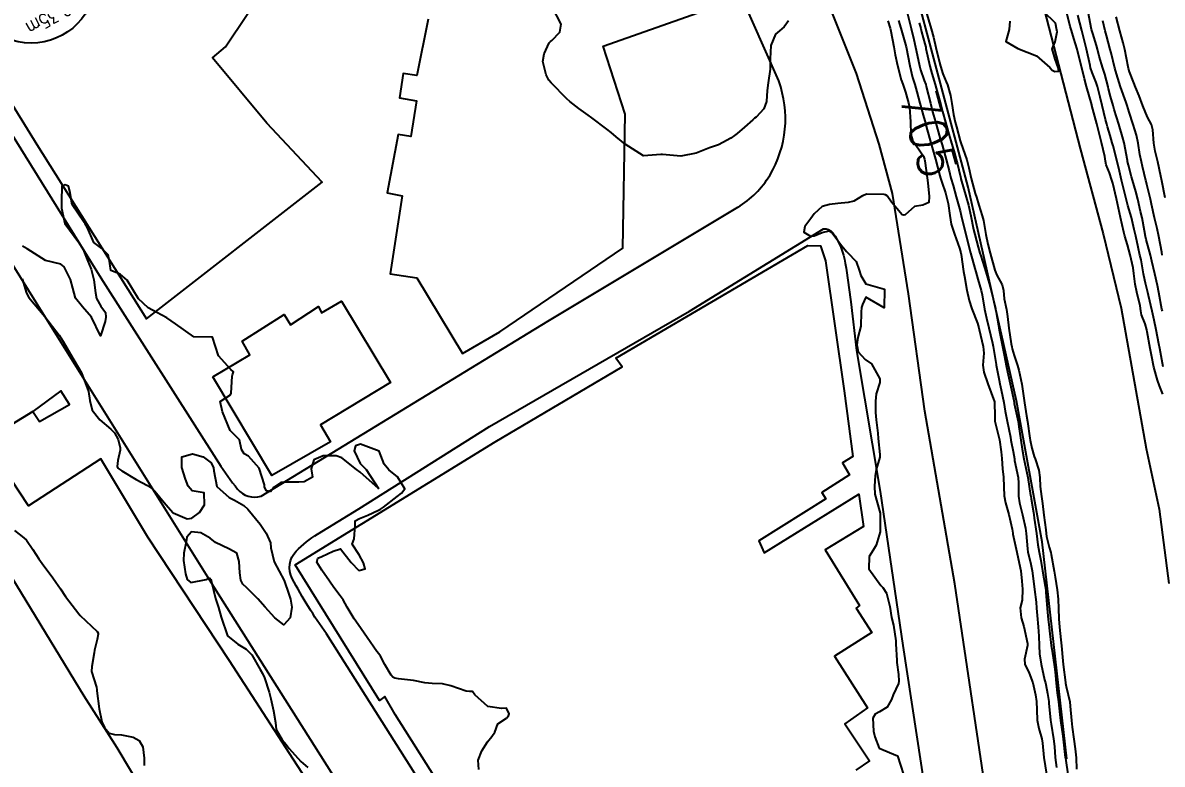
# Model space of a CAD drawing. Header units: metres. Extents: x 298520 to 308411, y 7433745 to 7450750.
# Drawn here: x 307712.2 to 307834.4, y 7434444 to 7434523.5 of the extents above; entities that cross this region are included whole.
import ezdxf
from ezdxf.enums import TextEntityAlignment as Align

# ---------------------------------------------------------------- set-up
doc = ezdxf.new("R2010")
doc.units = ezdxf.units.M
doc.header["$LTSCALE"] = 10
doc.linetypes.add('CONTINUO', pattern=[0])
for name, color, linetype in [('Cotas', 45, 'Continuous'), ('Curvas de Nivel 1m', 11, 'Continuous'), ('Curvas de Nivel 5m', 15, 'Continuous'), ('Edificações', 30, 'Continuous'), ('Hidrografia', 140, 'Continuous'), ('TEXTO', 45, 'Continuous'), ('Vias Primárias', 230, 'Continuous')]:
    doc.layers.add(name, color=color, linetype=linetype)
doc.styles.add('ROMANS', font='romans', dxfattribs={"height": 0.2})
doc.styles.add('Style-STANDARD', font='STANDARD.shx')

msp = doc.modelspace()

# ---------------------------------------------------------------- linework, layer by layer
at = {"layer": 'Curvas de Nivel 1m', "flags": 128}
for points, elevation in [([(307794.31, 7434523.69), (307793.83, 7434523.05), (307793.35, 7434522.64), (307792.93, 7434522.26), (307792.4, 7434521.07), (307792.33, 7434519.64), (307792.36, 7434519.07), (307792.33, 7434518.51), (307792.12, 7434517.07), (307792.04, 7434516.25), (307791.96, 7434515.07), (307791.65, 7434514.27), (307790.83, 7434513.39), (307790.67, 7434513.25), (307790.49, 7434513.09), (307789.6, 7434512.31), (307788.81, 7434511.63), (307788.52, 7434511.4), (307788.11, 7434511.12), (307787.28, 7434510.64), (307786.79, 7434510.41), (307785.84, 7434510.09), (307784.78, 7434509.65), (307784.42, 7434509.52), (307782.77, 7434509.18), (307780.78, 7434509.38), (307780.61, 7434509.38), (307778.77, 7434509.23), (307776.79, 7434510.48), (307775.84, 7434511.26), (307775.28, 7434511.74), (307774.81, 7434512.1), (307773.21, 7434513.3), (307772.83, 7434513.58), (307771.83, 7434514.32), (307770.85, 7434515.06), (307770.54, 7434515.33), (307768.87, 7434517.04), (307768.62, 7434517.35), (307768.32, 7434517.92), (307767.95, 7434519.36), (307768.11, 7434520.15), (307768.65, 7434521.35), (307768.78, 7434521.5), (307768.93, 7434521.61), (307769.8, 7434522.48), (307769.93, 7434523.34), (307768.97, 7434525.21)], 707), ([(307806.97, 7434524.9), (307807.46, 7434522.89), (307807.75, 7434521.71), (307807.95, 7434520.88), (307808.21, 7434519.57), (307808.35, 7434518.88), (307808.46, 7434518.45), (307808.88, 7434517.29), (307809.03, 7434516.87), (307809.09, 7434516.65), (307809.53, 7434514.86), (307809.77, 7434513.93), (307810.07, 7434512.86), (307810.59, 7434511.06), (307810.66, 7434510.85), (307810.8, 7434510.39), (307811.23, 7434508.84), (307811.53, 7434507.61), (307811.72, 7434506.84), (307811.96, 7434506.05), (307812.31, 7434504.83), (307812.71, 7434503.32), (307812.84, 7434502.82), (307812.88, 7434502.64), (307813.34, 7434500.81), (307813.56, 7434499.92), (307813.84, 7434498.81), (307814.3, 7434497.14), (307814.39, 7434496.8), (307814.62, 7434496.01), (307814.97, 7434494.8), (307815.08, 7434494.32), (307815.35, 7434492.79), (307815.55, 7434491.82), (307815.79, 7434490.79), (307816.19, 7434489.13), (307816.27, 7434488.78), (307816.52, 7434487.27), (307816.59, 7434486.85), (307816.6, 7434486.78), (307816.9, 7434485.18), (307816.99, 7434484.77), (307817.14, 7434484.12), (307817.41, 7434482.77), (307817.55, 7434481.86), (307817.75, 7434480.76), (307818.11, 7434479.07), (307818.17, 7434478.75), (307818.21, 7434478.55), (307818.4, 7434477.51), (307818.54, 7434476.75), (307818.57, 7434476.57), (307818.93, 7434474.74), (307818.99, 7434474.11), (307818.98, 7434472.74), (307819.08, 7434472), (307819.4, 7434470.74), (307819.74, 7434469.3), (307819.82, 7434468.73), (307819.94, 7434467.07), (307820, 7434466.73), (307820.26, 7434465.6), (307820.42, 7434464.9), (307820.45, 7434464.73), (307820.49, 7434464.49), (307820.71, 7434462.72), (307820.86, 7434461.37), (307820.93, 7434460.72), (307820.99, 7434459.92), (307821.08, 7434458.72), (307821.17, 7434457.72), (307821.21, 7434456.71), (307821.24, 7434455.81), (307821.42, 7434454.71), (307821.78, 7434453.03), (307821.88, 7434452.7), (307821.92, 7434452.52), (307822.09, 7434451.58), (307822.23, 7434450.7), (307822.25, 7434450.53), (307822.41, 7434448.7), (307822.47, 7434448.27), (307822.74, 7434446.69), (307822.83, 7434445.89), (307822.92, 7434444.69), (307823.06, 7434443.63)], 704), ([(307809.05, 7434524.79), (307809.62, 7434522.86), (307809.85, 7434521.95), (307810.11, 7434520.86), (307810.52, 7434519.23), (307810.61, 7434518.85), (307810.88, 7434518.01), (307811.22, 7434517.18), (307811.35, 7434516.84), (307811.7, 7434515.68), (307811.84, 7434514.84), (307812, 7434513.66), (307812.2, 7434512.83), (307812.33, 7434512.34), (307812.73, 7434510.82), (307812.8, 7434510.61), (307813.45, 7434508.81), (307813.64, 7434507.93), (307813.89, 7434506.81), (307814.35, 7434505.19), (307814.46, 7434504.8), (307814.72, 7434503.93), (307815.1, 7434502.8), (307815.22, 7434502.28), (307815.48, 7434500.79), (307815.69, 7434499.77), (307815.94, 7434498.79), (307816.46, 7434496.96), (307816.51, 7434496.78), (307816.63, 7434496.5), (307817.24, 7434495.39), (307817.37, 7434494.77), (307817.46, 7434493.91), (307817.68, 7434492.76), (307817.81, 7434491.99), (307817.95, 7434490.76), (307818.21, 7434489.08), (307818.27, 7434488.75), (307818.31, 7434488.54), (307818.52, 7434487.8), (307818.88, 7434486.75), (307819.02, 7434486.23), (307819.33, 7434484.74), (307819.48, 7434483.73), (307819.63, 7434482.74), (307819.83, 7434481.35), (307819.93, 7434480.74), (307820.21, 7434478.94), (307820.24, 7434478.73), (307820.4, 7434477.87), (307820.66, 7434476.99), (307820.76, 7434476.72), (307821.17, 7434475.51), (307821.27, 7434474.72), (307821.31, 7434473.76), (307821.46, 7434472.71), (307821.57, 7434471.94), (307821.69, 7434470.71), (307821.9, 7434469.11), (307821.95, 7434468.71), (307822, 7434468.41), (307822.28, 7434467.25), (307822.44, 7434466.7), (307822.5, 7434466.47), (307822.8, 7434464.69), (307822.91, 7434464.03), (307823.12, 7434462.69), (307823.22, 7434461.69), (307823.26, 7434460.69), (307823.31, 7434459.56), (307823.38, 7434458.69), (307823.53, 7434457.31), (307823.6, 7434456.69), (307823.74, 7434455.08), (307823.79, 7434454.68), (307824.02, 7434452.76), (307824.03, 7434452.68), (307824.1, 7434452.31), (307824.47, 7434450.68), (307824.53, 7434450.22), (307824.67, 7434448.67), (307824.74, 7434447.97), (307824.91, 7434446.67), (307825.06, 7434445.63), (307825.15, 7434444.67), (307825.22, 7434443.44)], 702), ([(307818.04, 7434523.68), (307817.97, 7434522.76), (307817.64, 7434521.48), (307818.92, 7434520.75), (307820.91, 7434519.94), (307822.36, 7434518.71), (307822.61, 7434518.43), (307822.89, 7434518.26), (307823.29, 7434518.29), (307823.22, 7434518.7), (307822.91, 7434519.61), (307822.59, 7434520.71), (307822.93, 7434521.44), (307823.13, 7434522.51), (307823.11, 7434522.7), (307822.95, 7434523.44), (307821.65, 7434524.72)], 701), ([(307834.48, 7434483.68), (307834.1, 7434484.56), (307833.89, 7434485.18), (307833.51, 7434486.57), (307833.25, 7434487.85), (307833.12, 7434488.57), (307832.79, 7434490.35), (307832.74, 7434490.58), (307832.57, 7434491.2), (307832.18, 7434492.18), (307832.1, 7434492.59), (307832.03, 7434493.15), (307831.66, 7434494.59), (307831.49, 7434495.46), (307831.37, 7434496.6), (307831.27, 7434497.23), (307830.96, 7434498.61), (307830.67, 7434499.68), (307830.38, 7434500.61), (307830.27, 7434501.04), (307829.91, 7434502.62), (307829.71, 7434503.63), (307829.5, 7434504.62), (307829.09, 7434506.28), (307829.01, 7434506.63), (307828.76, 7434507.39), (307828.38, 7434508.25), (307828.31, 7434508.64), (307828.25, 7434509.16), (307827.9, 7434510.64), (307827.67, 7434511.5), (307827.37, 7434512.65), (307826.85, 7434514.61), (307826.84, 7434514.66), (307826.83, 7434514.69), (307826.26, 7434516.67), (307826.06, 7434517.49), (307825.76, 7434518.67), (307825.38, 7434520.21), (307825.27, 7434520.68), (307824.93, 7434521.81), (307824.65, 7434522.68), (307824.53, 7434523.11), (307824.14, 7434524.69)], 702), ([(307834.41, 7434492.56), (307834.36, 7434492.78), (307834.04, 7434494.57), (307833.88, 7434495.31), (307833.6, 7434496.57), (307833.29, 7434497.93), (307833.13, 7434498.58), (307832.68, 7434500.27), (307832.61, 7434500.58), (307832.32, 7434502.2), (307832.23, 7434502.59), (307832.06, 7434503.24), (307831.77, 7434504.59), (307831.57, 7434505.42), (307831.21, 7434506.6), (307831.11, 7434506.96), (307830.77, 7434508.24), (307830.68, 7434508.61), (307830.66, 7434508.73), (307830.32, 7434510.61), (307830.15, 7434511.28), (307829.74, 7434512.62), (307829.26, 7434514.21), (307829.13, 7434514.63), (307828.86, 7434515.58), (307828.65, 7434516.42), (307828.6, 7434516.63), (307828.23, 7434517.98), (307828.02, 7434518.64), (307827.65, 7434519.91), (307827.46, 7434520.65), (307827.34, 7434521.07), (307826.94, 7434522.33), (307826.85, 7434522.66), (307826.81, 7434522.79), (307826.45, 7434524.67)], 704), ([(307804.95, 7434523.69), (307805.2, 7434522.92), (307805.28, 7434522.58), (307805.61, 7434520.91), (307805.77, 7434520.06), (307805.99, 7434518.91), (307806.41, 7434517.37), (307806.57, 7434516.9), (307806.86, 7434516.06), (307807.12, 7434515.16), (307807.18, 7434514.9), (307807.28, 7434514.46), (307807.39, 7434512.89), (307807.42, 7434511.5), (307807.63, 7434510.89), (307808.78, 7434509.18), (307808.91, 7434508.87), (307808.95, 7434508.69), (307809.2, 7434506.87), (307809.27, 7434506.34), (307809.4, 7434504.86), (307809.35, 7434504.24), (307808.72, 7434503.92), (307807.81, 7434503.79), (307806.84, 7434502.9), (307806.7, 7434502.86), (307806.49, 7434502.9), (307805.37, 7434504.27), (307804.89, 7434504.92), (307804.73, 7434505.06), (307804.57, 7434505.09), (307802.73, 7434505.13), (307802.26, 7434504.95), (307801.31, 7434504.38), (307800.72, 7434504.23), (307799.6, 7434504.1), (307798.72, 7434504.01), (307797.94, 7434503.78), (307797.06, 7434503.01), (307796.7, 7434502.52), (307796.05, 7434501.66), (307795.95, 7434501.03), (307796.68, 7434500.61), (307797.05, 7434500.64), (307797.92, 7434501), (307798.68, 7434501.17), (307798.97, 7434500.99), (307800.05, 7434499.59), (307800.54, 7434498.97), (307800.65, 7434498.86), (307801.57, 7434497.89), (307801.9, 7434496.95), (307802.06, 7434496.38), (307802.62, 7434495.49), (307804.61, 7434494.92), (307804.58, 7434492.92), (307802.6, 7434494.07), (307802.24, 7434493.29), (307802.15, 7434492.95), (307802.12, 7434492.48), (307802.07, 7434490.95), (307801.75, 7434489.75), (307801.65, 7434488.95), (307801.79, 7434488.21), (307802.52, 7434487.4), (307803.21, 7434486.93), (307804.12, 7434485.3), (307804.1, 7434484.92), (307803.71, 7434483.69), (307803.64, 7434482.93), (307803.66, 7434481.72), (307803.73, 7434480.93), (307803.88, 7434479.47), (307803.93, 7434478.92), (307804.12, 7434477.19), (307804.1, 7434476.92), (307803.71, 7434475.6), (307803.6, 7434474.93), (307803.52, 7434473.76), (307803.57, 7434472.93), (307804.08, 7434471.17), (307804.13, 7434470.92), (307804.16, 7434469.05), (307804.15, 7434468.92), (307803.72, 7434467.49), (307803.4, 7434466.93), (307802.95, 7434466.25), (307802.92, 7434464.93), (307804.23, 7434463.16), (307804.42, 7434462.92), (307804.81, 7434462.33), (307805.17, 7434460.91), (307805.36, 7434459.73), (307805.58, 7434458.91), (307805.83, 7434457.23), (307805.84, 7434456.9), (307805.92, 7434455.12), (307805.94, 7434454.9), (307806.11, 7434453.59), (307806.13, 7434452.9), (307806.1, 7434452.64), (307805.55, 7434451.44), (307805.35, 7434450.91), (307804.89, 7434450.09), (307804.06, 7434449.6), (307803.62, 7434449.36), (307803.36, 7434448.93), (307803.44, 7434447.52), (307803.56, 7434446.92), (307804.02, 7434445.72), (307806.01, 7434444.9), (307806.65, 7434442.89)], 706), ([(307808.34, 7434523.5), (307808.49, 7434522.88), (307808.58, 7434522.52), (307808.93, 7434521.25), (307809.03, 7434520.87), (307809.06, 7434520.72), (307809.46, 7434518.86), (307809.68, 7434518.07), (307810.06, 7434516.86), (307810.52, 7434515.19), (307810.61, 7434514.85), (307810.84, 7434513.98), (307811.15, 7434512.85), (307811.51, 7434511.54), (307811.71, 7434510.84), (307812.11, 7434509.5), (307812.31, 7434508.83), (307812.4, 7434508.46), (307812.75, 7434506.98), (307812.8, 7434506.82), (307812.81, 7434506.76), (307813.37, 7434504.81), (307813.61, 7434503.92), (307813.87, 7434502.81), (307814.17, 7434501.33), (307814.29, 7434500.8), (307814.66, 7434499.43), (307814.85, 7434498.8), (307814.93, 7434498.51), (307815.47, 7434496.79), (307815.85, 7434495.56), (307816.06, 7434494.79), (307816.51, 7434492.86), (307816.53, 7434492.78), (307816.58, 7434492.48), (307816.84, 7434491.05), (307816.88, 7434490.78), (307816.94, 7434490.39), (307817.26, 7434488.77), (307817.47, 7434487.71), (307817.66, 7434486.76), (307817.81, 7434486.06), (307818.08, 7434484.76), (307818.47, 7434483), (307818.51, 7434482.75), (307818.53, 7434482.68), (307818.93, 7434480.75), (307819.03, 7434480.15), (307819.23, 7434478.74), (307819.37, 7434477.77), (307819.55, 7434476.74), (307819.86, 7434475.25), (307819.97, 7434474.73), (307820.28, 7434472.79), (307820.29, 7434472.73), (307820.34, 7434472.45), (307820.59, 7434470.99), (307820.62, 7434470.73), (307820.67, 7434470.37), (307820.92, 7434468.72), (307821.06, 7434467.5), (307821.19, 7434466.72), (307821.37, 7434465.82), (307821.56, 7434464.71), (307821.84, 7434463.09), (307821.9, 7434462.7), (307821.93, 7434462.42), (307822.07, 7434460.7), (307822.18, 7434459.49), (307822.26, 7434458.7), (307822.27, 7434458.6), (307822.48, 7434456.7), (307822.54, 7434456.31), (307822.81, 7434454.69), (307822.9, 7434453.91), (307823.01, 7434452.69), (307823.13, 7434451.65), (307823.26, 7434450.69), (307823.42, 7434449.33), (307823.49, 7434448.69), (307823.74, 7434446.98), (307823.79, 7434446.68), (307824, 7434444.69), (307824.01, 7434444.62), (307824.3, 7434442.68)], 703), ([(307834.51, 7434486.61), (307834.14, 7434488.56), (307834.04, 7434489.07), (307833.74, 7434490.57), (307833.53, 7434491.61), (307833.33, 7434492.57), (307832.94, 7434494.24), (307832.86, 7434494.58), (307832.62, 7434495.57), (307832.43, 7434496.39), (307832.39, 7434496.58), (307832.13, 7434498.07), (307832.01, 7434498.59), (307831.81, 7434499.45), (307831.56, 7434500.6), (307831.4, 7434501.31), (307831.09, 7434502.6), (307830.72, 7434503.9), (307830.53, 7434504.61), (307830.46, 7434504.89), (307830.04, 7434506.62), (307829.8, 7434507.58), (307829.55, 7434508.62), (307829.13, 7434510.29), (307829.04, 7434510.63), (307828.81, 7434511.42), (307828.54, 7434512.35), (307828.46, 7434512.64), (307828.33, 7434513.13), (307827.96, 7434514.64), (307827.74, 7434515.53), (307827.46, 7434516.65), (307827.32, 7434517.09), (307826.89, 7434518.18), (307826.72, 7434518.66), (307826.66, 7434518.9), (307826.28, 7434520.67), (307826.07, 7434521.53), (307825.77, 7434522.67), (307825.35, 7434524.3)], 703), ([(307834.73, 7434504.71), (307834.37, 7434506.56), (307834.26, 7434507.06), (307833.91, 7434508.57), (307833.65, 7434509.71), (307833.51, 7434510.57), (307833.39, 7434512), (307833.26, 7434512.58), (307832.83, 7434513.38), (307832.3, 7434514.59), (307831.92, 7434515.65), (307831.53, 7434516.6), (307831.34, 7434517.07), (307830.89, 7434518.23), (307830.78, 7434518.61), (307830.74, 7434518.76), (307830.39, 7434520.62), (307830.21, 7434521.34), (307829.84, 7434522.62), (307829.47, 7434524.12)], 706), ([(307761.1, 7434443.43), (307761.01, 7434444.42), (307761.42, 7434445.43), (307762.02, 7434446.39), (307762.49, 7434446.96), (307762.82, 7434447.41), (307763.13, 7434448.33), (307764.05, 7434448.93), (307764.29, 7434449.16), (307764.35, 7434449.4), (307764.06, 7434449.99), (307763.52, 7434449.95), (307762.06, 7434450.17), (307760.67, 7434451.44), (307760.42, 7434451.78), (307760.09, 7434451.78), (307759.73, 7434451.81), (307758.09, 7434452.39), (307757.21, 7434452.6), (307756.09, 7434452.63), (307755.31, 7434452.71), (307754.1, 7434452.97), (307752.49, 7434453.14), (307752.1, 7434453.22), (307751.88, 7434453.32), (307751.68, 7434453.55), (307751, 7434454.67), (307750.56, 7434455.56), (307750.38, 7434455.81), (307750.14, 7434456.07), (307749.12, 7434457.58), (307748.17, 7434458.98), (307747.72, 7434459.59), (307746.98, 7434460.81), (307746.54, 7434461.61), (307746.21, 7434462.04), (307745.53, 7434462.94), (307745.09, 7434463.63), (307744.24, 7434464.78), (307743.71, 7434465.65), (307743.82, 7434466.08), (307744.26, 7434466.25), (307745.48, 7434466.83), (307746.27, 7434467.1), (307747.39, 7434465.6), (307748.24, 7434464.76), (307748.9, 7434464.93), (307748.74, 7434465.59), (307748.26, 7434466.44), (307747.52, 7434467.6), (307747.72, 7434468.16), (307747.83, 7434469.59), (307747.83, 7434470.07), (307748.3, 7434470.32), (307749.2, 7434470.69), (307750.32, 7434471.22), (307750.54, 7434471.35), (307750.86, 7434471.56), (307752.33, 7434472.68), (307752.82, 7434473.06), (307753.15, 7434473.53), (307752.36, 7434474.81), (307751.44, 7434475.55), (307750.96, 7434476.15), (307750.39, 7434477.57), (307748.4, 7434478.32), (307747.86, 7434478.14), (307747.71, 7434477.6), (307748.38, 7434476.25), (307749, 7434475.58), (307750.34, 7434473.57), (307748.37, 7434475.29), (307747.99, 7434475.59), (307746.39, 7434476.83), (307745.81, 7434477.04), (307744.39, 7434477.05), (307743.4, 7434476.63), (307743.12, 7434475.65), (307743.24, 7434474.77), (307742.35, 7434474.28), (307741.79, 7434474.22), (307740.35, 7434474.22), (307739.86, 7434474.18), (307739.12, 7434473.7), (307738.8, 7434473.24), (307738.34, 7434473.31), (307738.12, 7434473.71), (307738.1, 7434473.96), (307737.54, 7434475.72), (307736.39, 7434477.01), (307735.93, 7434477.28), (307735.63, 7434477.74), (307735.42, 7434478.76), (307734.41, 7434479.76), (307733.6, 7434481.77), (307733.34, 7434482.89), (307734.46, 7434483.61), (307734.55, 7434483.76), (307734.64, 7434485.61), (307734.68, 7434485.76), (307734.8, 7434486.05), (307734.5, 7434486.32), (307733.19, 7434487.77), (307732.53, 7434489.78), (307730.53, 7434489.81), (307728.55, 7434491.2), (307727.63, 7434491.84), (307726.57, 7434492.43), (307725.64, 7434492.93), (307724.58, 7434493.88), (307723.37, 7434495.89), (307722.62, 7434496.53), (307721.63, 7434496.93), (307721.48, 7434497.92), (307721.34, 7434498.62), (307720.65, 7434499.3), (307719.81, 7434499.94), (307719.11, 7434501.51), (307718.87, 7434501.95), (307718.69, 7434502.2), (307717.48, 7434503.96), (307717.24, 7434505.45), (307717.08, 7434505.97), (307716.73, 7434506.11), (307716.37, 7434505.98), (307716.33, 7434504.36), (307716.34, 7434503.98), (307716.32, 7434503.6), (307716.68, 7434501.97), (307718.2, 7434499.95), (307718.65, 7434499.17), (307719.17, 7434497.94), (307719.51, 7434497.06), (307719.81, 7434495.94), (307719.98, 7434494.54), (307720.09, 7434493.93), (307720.57, 7434493.1), (307721.07, 7434492.42), (307721.1, 7434491.92), (307721.01, 7434491.47), (307720.53, 7434489.93), (307719.56, 7434491.94), (307718.57, 7434493.02), (307717.84, 7434493.96), (307717.54, 7434495.02), (307717.3, 7434495.96), (307716.63, 7434497.34), (307716.27, 7434497.61), (307714.63, 7434498), (307712.65, 7434499.24), (307712.16, 7434499.54)], 706), ([(307712.13, 7434496.03), (307712.59, 7434494.49), (307712.84, 7434494.02), (307714.56, 7434492), (307716.08, 7434489.98), (307716.27, 7434489.72), (307716.53, 7434489.32), (307717.31, 7434487.96), (307718.49, 7434485.95), (307719.23, 7434483.94), (307719.39, 7434483), (307719.63, 7434481.94), (307720.43, 7434480.92), (307721.61, 7434479.91), (307722.02, 7434479.52), (307722.4, 7434478.81), (307722.64, 7434477.9), (307722.64, 7434477.65), (307722.38, 7434476.54), (307722.3, 7434475.9), (307722.37, 7434475.75), (307722.81, 7434475.45), (307724.35, 7434474.52), (307725.55, 7434473.86), (307726.04, 7434473.55), (307726.34, 7434473.28), (307727.54, 7434471.84), (307728.31, 7434470.93), (307729.82, 7434470.29), (307730.3, 7434470.37), (307731.14, 7434470.97), (307731.66, 7434471.79), (307731.62, 7434473.08), (307730.34, 7434473.31), (307729.92, 7434473.81), (307729.64, 7434474.54), (307729.23, 7434475.82), (307729.25, 7434476.95), (307730.39, 7434477.28), (307731.53, 7434476.94), (307732.38, 7434476.3), (307732.63, 7434475.78), (307732.69, 7434475.46), (307733, 7434473.77), (307734.33, 7434472.59), (307734.89, 7434472.31), (307735.88, 7434471.74), (307736.32, 7434471.35), (307737.64, 7434469.72), (307738.28, 7434468.75), (307738.74, 7434467.71), (307738.79, 7434467.18), (307739.16, 7434465.7), (307740.22, 7434463.69), (307740.73, 7434462.21), (307740.9, 7434461.68), (307741.05, 7434460.81), (307740.85, 7434459.68), (307740.17, 7434458.94), (307739.2, 7434459.7), (307738.19, 7434460.83), (307737.39, 7434461.72), (307736.21, 7434462.89), (307735.77, 7434463.29), (307735.58, 7434463.74), (307735.47, 7434464.5), (307735.4, 7434465.74), (307735.13, 7434466.62), (307734.27, 7434467.07), (307732.86, 7434467.77), (307732.28, 7434468.24), (307731.28, 7434468.8), (307730.28, 7434468.92), (307729.77, 7434468.33), (307729.71, 7434467.82), (307729.45, 7434466.63), (307729.42, 7434465.82), (307729.63, 7434464.41), (307729.8, 7434463.81), (307730.22, 7434463.46), (307731.84, 7434463.79), (307732.09, 7434463.92), (307732.23, 7434463.94), (307732.37, 7434463.78), (307732.43, 7434463.56), (307732.87, 7434461.77), (307733.16, 7434460.8), (307733.45, 7434459.77), (307734.15, 7434457.76), (307735.25, 7434456.85), (307736.14, 7434456.34), (307736.75, 7434455.72), (307737.66, 7434454.16), (307737.91, 7434453.71), (307738.1, 7434453.26), (307738.62, 7434451.7), (307738.8, 7434450.98), (307739.09, 7434449.7), (307739.28, 7434448.46), (307739.36, 7434447.7), (307740.02, 7434446.6), (307740.44, 7434446.11), (307740.77, 7434445.68), (307741.99, 7434444.27), (307742.75, 7434443.65)], 706), ([(307711.3, 7434469.05), (307712.28, 7434468.27), (307712.59, 7434468.02), (307713.27, 7434467), (307713.92, 7434466), (307714.25, 7434465.52), (307715.39, 7434463.98), (307715.74, 7434463.5), (307716.21, 7434462.78), (307716.77, 7434461.96), (307718.18, 7434460.12), (307718.32, 7434459.95), (307720.16, 7434458.22), (307720.28, 7434458.05), (307720.28, 7434457.93), (307720.15, 7434457.36), (307719.86, 7434456.2), (307719.83, 7434455.93), (307719.59, 7434454.46), (307719.55, 7434453.94), (307720.09, 7434452.26), (307720.14, 7434451.98), (307720.14, 7434451.93), (307720.14, 7434451.87), (307720.36, 7434449.93), (307720.66, 7434448.54), (307720.93, 7434447.92), (307721.43, 7434447.31), (307722.03, 7434447.16), (307722.78, 7434447.14), (307724.02, 7434446.9), (307724.68, 7434446.53), (307725.05, 7434445.86), (307725.2, 7434444.65), (307725.2, 7434443.86)], 707)]:
    msp.add_lwpolyline(points, dxfattribs=dict(at, elevation=elevation))
at = {"layer": 'Curvas de Nivel 5m', "elevation": 705, "flags": 128}
for points in [[(307806.12, 7434523.74), (307806.36, 7434522.91), (307806.92, 7434520.9), (307807.33, 7434518.89), (307807.63, 7434517.64), (307807.85, 7434516.89), (307808.07, 7434516.09), (307808.39, 7434514.88), (307808.83, 7434513.35), (307808.97, 7434512.87), (307809.02, 7434512.67), (307809.49, 7434510.86), (307809.79, 7434509.86), (307810.09, 7434508.86), (307810.54, 7434507.07), (307810.6, 7434506.85), (307810.75, 7434506.42), (307811.14, 7434505.25), (307811.27, 7434504.84), (307811.43, 7434504.13), (307811.61, 7434502.84), (307811.76, 7434501.9), (307812.1, 7434500.83), (307812.66, 7434499.33), (307812.8, 7434498.82), (307812.84, 7434498.63), (307813.08, 7434496.82), (307813.18, 7434496.27), (307813.45, 7434494.81), (307813.69, 7434493.72), (307813.98, 7434492.81), (307814.57, 7434491.27), (307814.71, 7434490.8), (307814.76, 7434490.59), (307815.19, 7434488.79), (307815.25, 7434488.07), (307815.16, 7434486.79), (307815.26, 7434486.04), (307815.68, 7434484.79), (307816.41, 7434482.84), (307816.42, 7434482.78), (307816.45, 7434481.32), (307816.45, 7434480.79), (307816.46, 7434480.76), (307816.95, 7434478.77), (307817.13, 7434477.5), (307817.18, 7434476.77), (307817.28, 7434475.66), (307817.38, 7434474.76), (307817.4, 7434473.72), (307817.44, 7434472.76), (307817.59, 7434472.02), (307817.96, 7434470.76), (307818.3, 7434469.2), (307818.36, 7434468.75), (307818.38, 7434468.66), (307818.8, 7434466.74), (307818.96, 7434466.05), (307819.23, 7434464.74), (307819.35, 7434463.62), (307819.41, 7434462.74), (307819.36, 7434461.59), (307819.17, 7434460.74), (307819.25, 7434459.68), (307819.55, 7434458.74), (307819.95, 7434456.93), (307819.95, 7434456.73), (307819.61, 7434455.26), (307819.67, 7434454.73), (307820.12, 7434453.74), (307820.52, 7434452.72), (307820.79, 7434451.42), (307820.9, 7434450.72), (307820.96, 7434449.83), (307820.98, 7434448.72), (307821.16, 7434447.83), (307821.48, 7434446.71), (307821.56, 7434446.24), (307821.7, 7434444.7), (307821.99, 7434442.91)], [(307834.4, 7434498.56), (307834.34, 7434498.89), (307834.02, 7434500.57), (307833.84, 7434501.42), (307833.57, 7434502.57), (307833.25, 7434504.05), (307833.13, 7434504.58), (307832.75, 7434506.14), (307832.66, 7434506.49), (307832.64, 7434506.58), (307832.27, 7434508.09), (307832.16, 7434508.59), (307832, 7434509.38), (307831.8, 7434510.6), (307831.65, 7434511.43), (307831.29, 7434512.6), (307830.84, 7434513.91), (307830.64, 7434514.61), (307830.53, 7434514.94), (307829.92, 7434516.62), (307829.5, 7434518.02), (307829.33, 7434518.63), (307828.92, 7434520.26), (307828.82, 7434520.63), (307828.42, 7434522.12), (307828.28, 7434522.64), (307828.03, 7434523.72)]]:
    msp.add_lwpolyline(points, dxfattribs=at)
at = {"layer": 'Edificações'}
for points in [[(307698.93, 7434534.37), (307713.68, 7434510.46), (307725.44, 7434491.75), (307744.28, 7434506.42), (307738.36, 7434512.73), (307732.54, 7434519.74), (307733.92, 7434520.92), (307738.63, 7434528)], [(307755.68, 7434523.87), (307754.45, 7434517.85), (307752.98, 7434518.04), (307752.6, 7434515.43), (307754.4, 7434515.14), (307753.79, 7434511.29), (307752.45, 7434511.52), (307751.26, 7434505.25), (307752.88, 7434504.92), (307751.6, 7434496.58), (307754.45, 7434496.15), (307759.36, 7434488.02), (307763.35, 7434490.34), (307776.55, 7434499.34), (307776.78, 7434513.71), (307774.45, 7434520.99), (307784.59, 7434524.58)], [(307761.41, 7434434.62), (307752.12, 7434449.32), (307751.01, 7434451.23), (307750.45, 7434450.83), (307741.39, 7434465.36), (307762.84, 7434478.56), (307776.48, 7434486.6), (307775.8, 7434487.53), (307796.39, 7434499.61), (307797.73, 7434499.56), (307798.28, 7434497.97), (307800.27, 7434484.02), (307801.22, 7434476.98), (307800.12, 7434476.32), (307800.87, 7434475.01), (307797.88, 7434473.12), (307798.32, 7434472.46), (307791.12, 7434467.95), (307791.71, 7434466.67), (307801.87, 7434472.93), (307802.34, 7434469.47), (307798.26, 7434466.98), (307801.94, 7434460.99), (307801.56, 7434460.71), (307803.24, 7434458.12), (307799.25, 7434455.59), (307802.78, 7434450.04), (307800.35, 7434448.32), (307803, 7434444.36), (307801.53, 7434443.34)], [(307747.22, 7434435.22), (307740.8, 7434445.14), (307734.35, 7434455.08), (307725.61, 7434468.33), (307720.55, 7434476.75), (307712.81, 7434471.71), (307708.15, 7434478.69), (307713.27, 7434481.81), (307713.98, 7434480.74), (307717.18, 7434482.55), (307716.28, 7434484.01), (307713.27, 7434481.81), (307708.15, 7434478.69)], [(307709.35, 7434466.65), (307718.72, 7434451.32), (307722.27, 7434445.77), (307725.22, 7434440.81)]]:
    msp.add_lwpolyline(points, dxfattribs=at)
msp.add_lwpolyline([(307732.58, 7434485.53), (307736.54, 7434487.88), (307735.72, 7434489.34), (307740.21, 7434492.22), (307740.88, 7434491.12), (307743.9, 7434493.07), (307744.23, 7434492.4), (307746.37, 7434493.65), (307751.61, 7434484.91), (307744.12, 7434480.38), (307745.19, 7434478.55), (307738.89, 7434474.94)], close=True, dxfattribs=at)
at = {"layer": 'Hidrografia'}
msp.add_lwpolyline([(307824.15, 7434444.56), (307821.52, 7434467.85), (307818.78, 7434482.97), (307813.59, 7434505.86), (307807.37, 7434529.21), (307802.7, 7434548), (307793.37, 7434582.89), (307785.12, 7434614.84), (307776.98, 7434647.74), (307768.6, 7434679.53), (307761.18, 7434709.65), (307750.13, 7434752.39), (307743.96, 7434778.76)], dxfattribs=at)
at = {"layer": 'Hidrografia', "elevation": 702.51}
msp.add_lwpolyline([(307769.62, 7434728.49), (307772.08, 7434717.66), (307779.93, 7434687.19), (307785.52, 7434665.45), (307786.9, 7434660.64), (307789.58, 7434652.18), (307792.86, 7434637.34), (307797.13, 7434621.26), (307805.77, 7434586.45), (307810.27, 7434569.04), (307812.83, 7434559), (307819.65, 7434532.95), (307825.61, 7434510.01), (307828.05, 7434500.88), (307829.99, 7434492.89), (307832.67, 7434477.86), (307834.07, 7434471.34), (307835.1, 7434463.38)], dxfattribs=at)
at = {"layer": 'TEXTO', "linetype": 'CONTINUO'}
msp.add_circle((307713.08, 7434528.32), 7, dxfattribs=at)
at = {"layer": 'Vias Primárias'}
for points in [[(307691.73, 7434542.59), (307720.57, 7434496.16), (307733.18, 7434476.33, 0.029206), (307735.23, 7434473.49, 0.302506), (307737.75, 7434472.72), (307768.51, 7434491.51), (307788.88, 7434503.72, 0.123131), (307792.3, 7434507.13, 0.227024), (307793.26, 7434517.27), (307781.97, 7434542.81), (307777.88, 7434549.02), (307773.98, 7434553.45), (307770.55, 7434556.21), (307749.89, 7434560.49), (307708.37, 7434569.02), (307696.12, 7434572.56), (307681.39, 7434576.83), (307677.06, 7434578.03, 0.061578), (307675.17, 7434578.32, 0.23132), (307672.86, 7434577.25, 0.263306), (307672.31, 7434574.11), (307686.01, 7434552.77), (307691.73, 7434542.59)], [(307838.42, 7434347.7), (307832.1, 7434365.28), (307827.5, 7434382.43), (307825.31, 7434391.87), (307823.29, 7434405.47), (307819.29, 7434421.92), (307815.99, 7434437.58), (307812.14, 7434463.32), (307808.93, 7434481.85), (307807.2, 7434494.42), (307805.48, 7434505.2), (307804.05, 7434510.48), (307801.59, 7434518.05), (307798.88, 7434524.85), (307796.03, 7434532.32), (307792.28, 7434541.84), (307788.15, 7434552.78), (307796.61, 7434550.96), (307821.87, 7434545.79, 0.013535), (307828.09, 7434544.69, -0.115195), (307830.94, 7434543.56, -0.123062), (307833.01, 7434541.2, -0.051383), (307834.83, 7434536.53)], [(307698.58, 7434517.61), (307713.58, 7434493.55), (307732.7, 7434462.92), (307750.59, 7434434.69), (307769.02, 7434406.31), (307773.47, 7434399.73, -0.084239), (307774.17, 7434398.2, -0.2819), (307773.38, 7434395.59), (307760.04, 7434387.3), (307763.08, 7434382.17), (307785.95, 7434396.12), (307790.64, 7434399.86), (307799.25, 7434406.58), (307804.46, 7434411.18), (307806.37, 7434413.22), (307809.51, 7434417.96), (307812.91, 7434422.47), (307813.79, 7434416.08), (307815.84, 7434399.72), (307817.44, 7434388.95), (307820.38, 7434377.6), (307823.94, 7434365.58), (307828.31, 7434352.04), (307833.34, 7434339.03)], [(307757.97, 7434437.05), (307744.76, 7434457.98, -0.03504), (307741.09, 7434463.89, -0.3254), (307741.51, 7434466.83, -0.062803), (307743.8, 7434468.67), (307748.24, 7434471.38), (307762.23, 7434480.2), (307783.71, 7434492.57), (307798.06, 7434501.39, -0.279739), (307799.06, 7434500.97, -0.117716), (307800.4, 7434497.71, -0.009228), (307800.98, 7434493.57), (307801.61, 7434488.35), (307804.14, 7434473.22), (307806.59, 7434456.72), (307809.97, 7434434.53)]]:
    msp.add_lwpolyline(points, format="xyb", dxfattribs=at)

# ---------------------------------------------------------------- texts
at = {"layer": 'Cotas', "style": 'Style-STANDARD'}
msp.add_text('705', height=4, rotation=285.2784, dxfattribs=at).set_placement((307809.36, 7434511.59, 705), align=Align.MIDDLE_CENTER)
at = {"layer": 'TEXTO', "style": 'ROMANS', "width": 0.8}
msp.add_text('0,35m', height=1.5, rotation=209, dxfattribs=at).set_placement((307716.86, 7434525.86))

doc.saveas('drawing.dxf')
